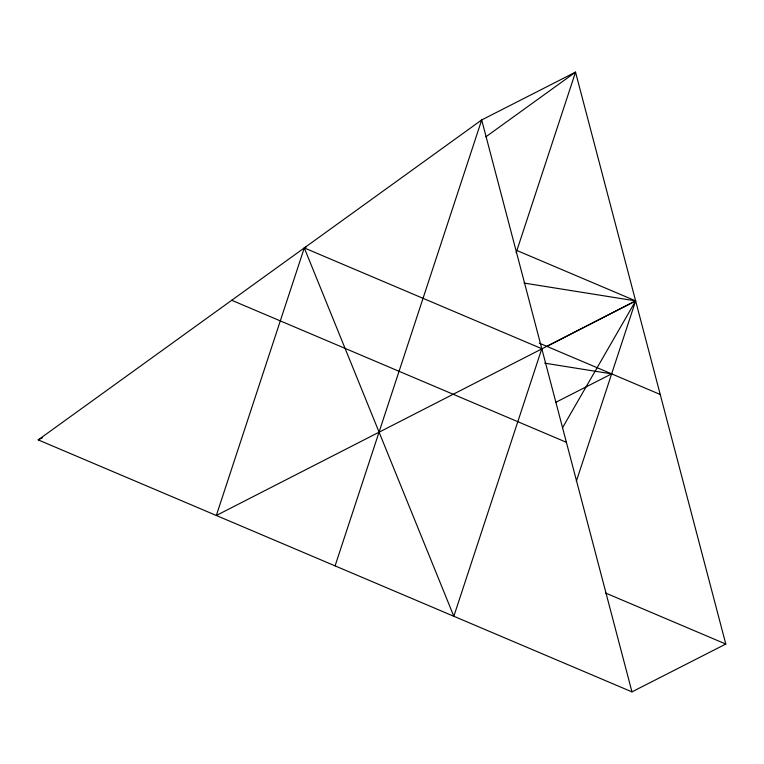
<?xml version="1.0" encoding="UTF-8"?>
<svg xmlns="http://www.w3.org/2000/svg" width="764" height="764" viewBox="0 0 764 764"><rect width="100%" height="100%" fill="white"/><g stroke="black" fill="none" stroke-linecap="round" stroke-linejoin="round"><path stroke-width="1.15" d="M335.081 565.876L481.692 119.948L575.531 72.131L725.8 644.052L631.962 691.869L38.2 439.883L481.692 119.948L631.962 691.869M516.149 252.741L575.531 72.131L485.875 136.813M576.314 481.339L635.638 300.892L516.884 250.496M562.447 427.869L635.638 300.892L524.018 283.052M546.871 346.378L635.638 300.892L216.327 515.48L304.292 247.928L306.402 246.848M38.2 439.883L42.421 437.734M555.886 402.284L611.649 373.863L544.675 363.158M539.317 343.17L660.23 394.482M231.721 300.281L566.391 442.308M605.594 593.036L725.8 644.052M541.8 348.718L453.835 616.281L304.292 247.928L541.8 348.718"/></g></svg>
